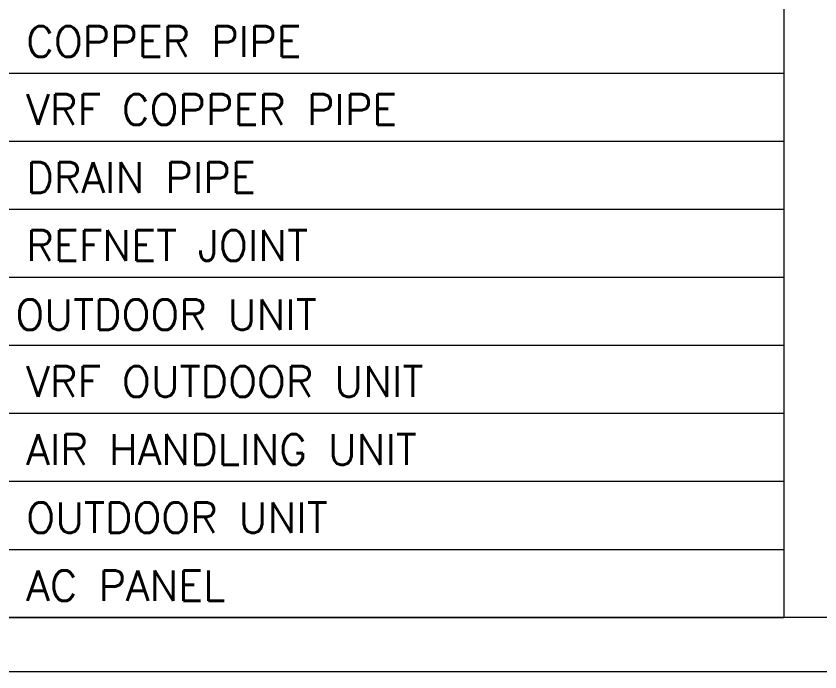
# Model space of a CAD drawing. Extents: x 3505867 to 4040009, y -660366 to -590408.
# Drawn here: x 3916253 to 3919670, y -625948 to -623161 of the extents above; entities that cross this region are included whole.
import ezdxf

# ---------------------------------------------------------------- set-up
doc = ezdxf.new("R2010")
doc.units = 0
doc.header["$LTSCALE"] = 6
doc.header["$MEASUREMENT"] = 0
doc.linetypes.add('ACAD_ISO04W100', pattern=[30, 24, -3, 0, -3])
doc.linetypes.add('CONTINU', pattern=[0])
doc.layers.get('0').update_dxf_attribs({"linetype": 'CONTINUOUS', "lineweight": 0})
doc.layers.add('axes', color=40, linetype='ACAD_ISO04W100', lineweight=0)
doc.layers.add('ELE-LIGHTING WIRRING', color=7, linetype='CONTINUOUS', lineweight=0)
doc.styles.get("Standard").update_dxf_attribs({"font": 'SIMPLEX'})

msp = doc.modelspace()

# ---------------------------------------------------------------- linework, layer by layer
for points in [[(3942401.3, -593936.6), (3942401.3, -625948), (3897320.1, -625948), (3897320.1, -593936.6)], [(3942169.5, -594168.4), (3942169.5, -625716.2), (3897552, -625716.2), (3897552, -594168.4)]]:
    msp.add_lwpolyline(points, close=True)
at = {"layer": 'axes', "color": 7, "linetype": 'CONTINU', "lineweight": 0}
for p, q in [((3914556.7, -623404.3), (3919516.3, -623404.3)), ((3914556.7, -623693.3), (3919516.3, -623693.3)), ((3914556.7, -623982.3), (3919516.3, -623982.3)), ((3914556.7, -624271.2), (3919516.3, -624271.2)), ((3914556.7, -624560.2), (3919516.3, -624560.2)), ((3914556.7, -624849.2), (3919516.3, -624849.2)), ((3914556.7, -625138.2), (3919516.3, -625138.2)), ((3914556.7, -625427.2), (3919516.3, -625427.2)), ((3914556.7, -625716.2), (3919516.3, -625716.2))]:
    msp.add_line(p, q, dxfattribs=at)
msp.add_lwpolyline([(3914556.7, -625716.2), (3914556.7, -620915.3), (3919516.3, -620915.3), (3919516.3, -625716.2)], dxfattribs=at)

# ---------------------------------------------------------------- texts
at = {"layer": 'ELE-LIGHTING WIRRING', "color": 7, "linetype": 'CONTINU', "lineweight": 0, "char_height": 130, "width": 3616.807, "attachment_point": 1}
for s, insert in [('{\\C256;COPPER PIPE}', (3916297, -623204.6)), ('{\\C256;VRF COPPER PIPE}', (3916297, -623493.6)), ('{\\C256;DRAIN PIPE}', (3916297, -623782.6)), ('{\\C256;REFNET JOINT}', (3916297, -624071.5)), ('{\\C256; OUTDOOR UNIT}', (3916161.4, -624365)), ('{\\C256;VRF OUTDOOR UNIT}', (3916297, -624649.5)), ('{\\C256;AIR HANDLING UNIT}', (3916297, -624938.5)), ('{\\C256;OUTDOOR UNIT}', (3916297, -625227.5)), ('{\\C256;AC PANEL}', (3916297, -625516.5))]:
    msp.add_mtext(s, dxfattribs=dict(at, insert=insert))

doc.saveas('drawing.dxf')
